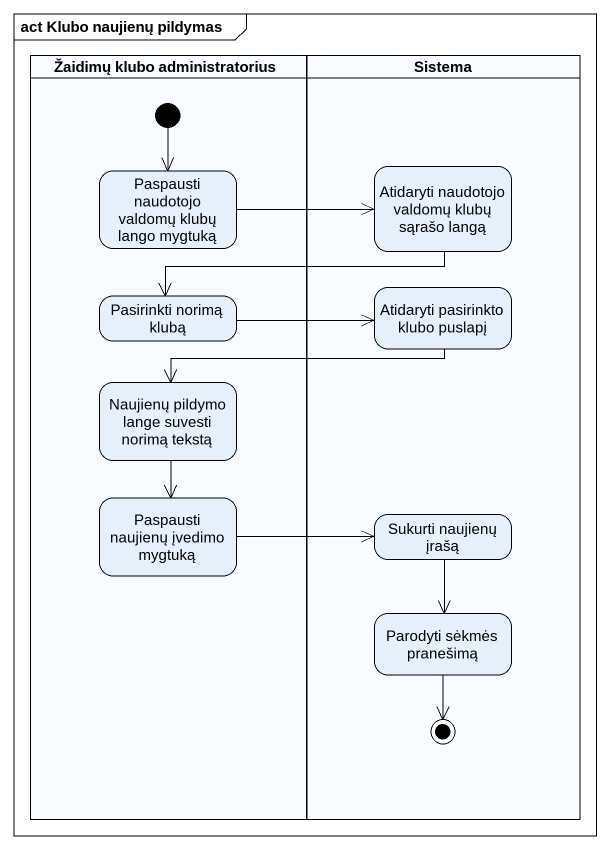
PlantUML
@startuml
mainframe act Klubo naujienų pildymas
hide empty description
state "Žaidimų klubo administratorius" as Žaidimų_klubo <<partition>> {
  state "Paspausti naudotojo valdomų klubų lango mygtuką" as Paspausti_naudotojo_valdomų
  state "Pasirinkti norimą klubą" as Pasirinkti_norimą_klubą
  state "Naujienų pildymo lange suvesti norimą tekstą" as Naujienų_pildymo_lange
  state "Paspausti naujienų įvedimo mygtuką" as Paspausti_naujienų_įvedimo
  [*] --> Paspausti_naudotojo_valdomų
}
state Sistema <<partition>> {
  state "Atidaryti naudotojo valdomų klubų sąrašo langą" as Atidaryti_naudotojo_valdomų
  state "Atidaryti pasirinkto klubo puslapį" as Atidaryti_pasirinkto_klubo
  state "Sukurti naujienų įrašą" as Sukurti_naujienų_įrašą
  state "Parodyti sėkmės pranešimą" as Parodyti_sėkmės_pranešimą
  Parodyti_sėkmės_pranešimą --> [*]
}
Paspausti_naudotojo_valdomų -right-> Atidaryti_naudotojo_valdomų
Atidaryti_naudotojo_valdomų -left-> Pasirinkti_norimą_klubą
Pasirinkti_norimą_klubą -right-> Atidaryti_pasirinkto_klubo
Atidaryti_pasirinkto_klubo -left-> Naujienų_pildymo_lange
Naujienų_pildymo_lange --> Paspausti_naujienų_įvedimo
Paspausti_naujienų_įvedimo -right-> Sukurti_naujienų_įrašą
Sukurti_naujienų_įrašą --> Parodyti_sėkmės_pranešimą
@enduml
